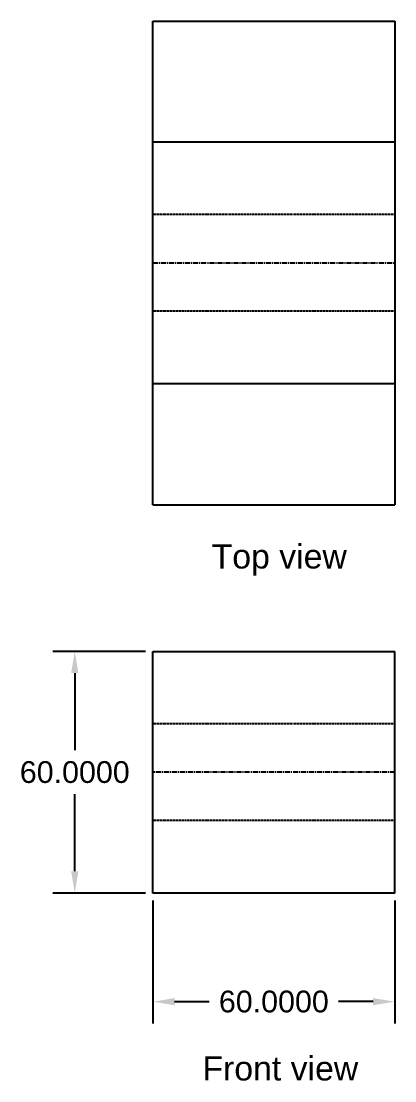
# Model space of a CAD drawing. Header units: millimetres. Extents: x -67 to 231, y -32 to 236.
# Drawn here: x -67.5 to 25.2, y -27.1 to 235.9 of the extents above; entities that cross this region are included whole.
import ezdxf

# ---------------------------------------------------------------- set-up
doc = ezdxf.new("R2010")
doc.units = ezdxf.units.MM
doc.header["$MEASUREMENT"] = 0
doc.linetypes.add('CENTER', pattern=[2, 1.25, -0.25, 0.25, -0.25])
doc.linetypes.add('HIDDEN', pattern=[0.375, 0.25, -0.125])
doc.styles.add('Annotative', font='arial.ttf')
doc.styles.get("Standard").update_dxf_attribs({"font": 'arial.ttf'})
doc.dimstyles.new('Annotative', dxfattribs={"dimscale": 0, "dimtxt": 0.18, "dimasz": 0.18, "dimexe": 0.18, "dimexo": 0.0625, "dimgap": 0.09, "dimtad": 0, "dimtih": 1, "dimtoh": 1, "dimdec": 4, "dimzin": 0, "dimdsep": 46, "dimtxsty": 'Standard', "dimcen": 0.09, "dimadec": 0, "dimazin": 0, "dimtfac": 1, "dimtdec": 4, "dimtofl": 0, "dimtmove": 0, "dimatfit": 3, "dimfxl": 1, "dimtolj": 1, "dimtzin": 0, "dimarcsym": 0})

# ---------------------------------------------------------------- blocks, each defined once
blk = doc.blocks.new('*D13')
at = {"color": 0, "lineweight": -2}
for p, q in [((-34.79, 17.63), (-34.79, -12.84)), ((25.21, 17.63), (25.21, -12.84)), ((-29.39, -7.44), (-20.8, -7.44)), ((19.81, -7.44), (11.23, -7.44))]:
    blk.add_line(p, q, dxfattribs=at)
at = {"color": 0}
for points in [[(-29.39, -6.54), (-29.39, -8.34), (-34.79, -7.44)], [(19.81, -6.54), (19.81, -8.34), (25.21, -7.44)]]:
    blk.add_solid(points, dxfattribs=at)
at = {"layer": 'Defpoints', "color": 0}
for p in [(-34.79, 19.51), (25.21, 19.51), (25.21, -7.44)]:
    blk.add_point(p, dxfattribs=at)
at = {"color": 0, "insert": (-4.79, -7.44), "char_height": 5.4, "attachment_point": 5}
blk.add_mtext('\\A1;60.0000', dxfattribs=at)
blk = doc.blocks.new('*D18')
at = {"color": 0, "lineweight": -2}
for p, q in [((-36.66, 79.51), (-59.57, 79.51)), ((-54.17, 74.11), (-54.17, 54.97)), ((-54.17, 24.91), (-54.17, 44.05)), ((-36.66, 19.51), (-59.57, 19.51))]:
    blk.add_line(p, q, dxfattribs=at)
at = {"color": 0}
for points in [[(-55.07, 74.11), (-53.27, 74.11), (-54.17, 79.51)], [(-55.07, 24.91), (-53.27, 24.91), (-54.17, 19.51)]]:
    blk.add_solid(points, dxfattribs=at)
at = {"layer": 'Defpoints', "color": 0}
for p in [(-34.79, 79.51), (-54.17, 19.51), (-34.79, 19.51)]:
    blk.add_point(p, dxfattribs=at)
at = {"color": 0, "insert": (-54.17, 49.51), "char_height": 5.4, "attachment_point": 5}
blk.add_mtext('\\A1;60.0000', dxfattribs=at)

msp = doc.modelspace()

# ---------------------------------------------------------------- linework, layer by layer
for p, q in [((-34.78517, 115.91454), (-34.78517, 235.91454)), ((-34.78517, 235.91454), (25.21483, 235.91454)), ((25.21483, 235.91454), (25.21483, 115.91454)), ((25.21483, 205.91454), (-34.78517, 205.91454)), ((25.21483, 145.91454), (-34.78517, 145.91454)), ((-34.78517, 115.91454), (25.21483, 115.91454)), ((-34.78517, 19.50862), (-34.78517, 79.50862)), ((-34.78517, 79.50862), (25.21483, 79.50862)), ((25.21483, 19.50862), (25.21483, 79.50862)), ((25.21483, 19.50862), (-34.78517, 19.50862))]:
    msp.add_line(p, q)
at = {"linetype": 'HIDDEN'}
for p, q in [((25.21483, 187.91454), (-34.78517, 187.91454)), ((25.21483, 163.91454), (-34.78517, 163.91454)), ((25.21483, 61.50862), (-34.78517, 61.50862)), ((25.21483, 37.50862), (-34.78517, 37.50862))]:
    msp.add_line(p, q, dxfattribs=at)
at = {"linetype": 'CENTER'}
for p, q in [((-34.78517, 175.91454), (25.21483, 175.91454)), ((25.21483, 49.50862), (-34.78517, 49.50862))]:
    msp.add_line(p, q, dxfattribs=at)

# ---------------------------------------------------------------- texts
at = {"char_height": 6, "attachment_point": 1, "style": 'Annotative'}
for s, width, insert in [('Top view', 42.3741844, (-20.21766, 106.07069)), ('Front view', 56.6897867, (-22.50816, -20.99967))]:
    msp.add_mtext_dynamic_manual_height_columns(s, width=width, gutter_width=30, heights=[0], dxfattribs=dict(at, insert=insert))

# ---------------------------------------------------------------- dimensions: what is measured, and where the dimension line sits
dim = msp.add_linear_dim(base=(-54.16551, 19.50862), p1=(-34.78517, 79.50862), p2=(-34.78517, 19.50862), angle=90, dimstyle='Annotative')
dim.commit()
dim.dimension.update_dxf_attribs({"geometry": '*D18', "text_midpoint": (-54.16551, 49.50862)})
dim = msp.add_linear_dim(base=(25.21483, -7.44493), p1=(-34.78517, 19.50862), p2=(25.21483, 19.50862), dimstyle='Annotative')
dim.commit()
dim.dimension.update_dxf_attribs({"geometry": '*D13', "text_midpoint": (-4.78517, -7.44493)})

doc.saveas('drawing.dxf')
